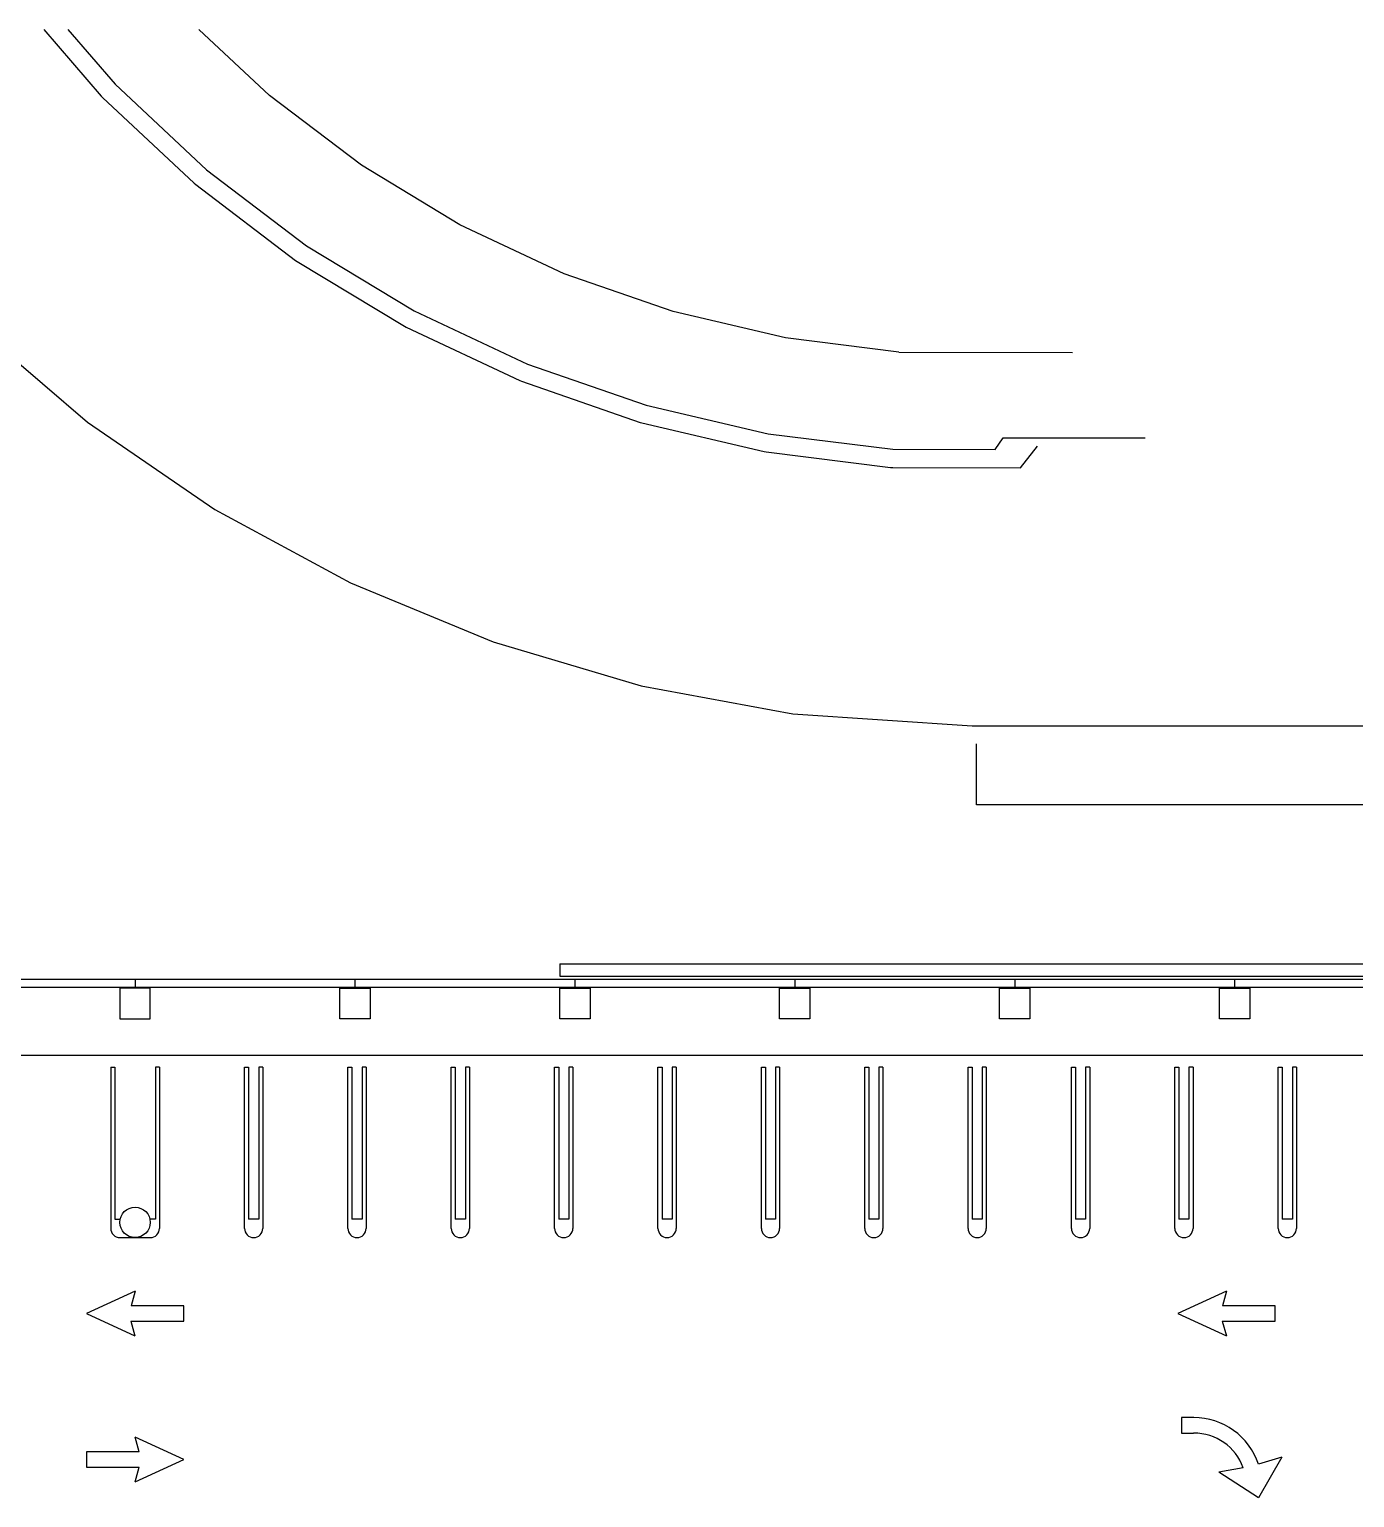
# Model space of a CAD drawing. Header units: inches. Extents: x -24 to 4326, y -24 to 4285.
# Drawn here: x 1672 to 2979, y 2836 to 4285 of the extents above; entities that cross this region are included whole.
import ezdxf

# ---------------------------------------------------------------- set-up
doc = ezdxf.new("R2010")
doc.units = ezdxf.units.IN
doc.header["$LTSCALE"] = 10
doc.header["$MEASUREMENT"] = 0
for name, color, linetype in [('A-COLS', 5, 'CONTINUOUS'), ('A-FLOR', 3, 'CONTINUOUS'), ('A-SITE', 3, 'CONTINUOUS'), ('A-WALL', 5, 'CONTINUOUS')]:
    doc.layers.add(name, color=color, linetype=linetype)

msp = doc.modelspace()

# ---------------------------------------------------------------- linework, layer by layer
at = {"layer": 'A-COLS'}
for p, q in [((1791, 3339, 0.5), (1761, 3339, 0.5)), ((1761, 3339, 0.5), (1761, 3309, 0.5)), ((1791, 3339, 0.5), (1761, 3339, 0.5)), ((1761, 3339, 0.5), (1761, 3309, 0.5)), ((1791, 3309, 0.5), (1791, 3339, 0.5)), ((1791, 3309, 0.5), (1791, 3339, 0.5)), ((1978, 3309, 0.5), (1978, 3339, 0.5)), ((1978, 3339, 0.5), (2008, 3339, 0.5)), ((1978, 3309, 0.5), (1978, 3339, 0.5)), ((1978, 3339, 0.5), (2008, 3339, 0.5)), ((2008, 3339, 0.5), (2008, 3309, 0.5)), ((2008, 3339, 0.5), (2008, 3309, 0.5)), ((2195, 3309, 0.5), (2195, 3339, 0.5)), ((2195, 3339, 0.5), (2225, 3339, 0.5)), ((2195, 3309, 0.5), (2195, 3339, 0.5)), ((2195, 3339, 0.5), (2225, 3339, 0.5)), ((2225, 3339, 0.5), (2225, 3309, 0.5)), ((2225, 3339, 0.5), (2225, 3309, 0.5)), ((2412, 3309, 0.5), (2412, 3339, 0.5)), ((2412, 3339, 0.5), (2442, 3339, 0.5)), ((2412, 3309, 0.5), (2412, 3339, 0.5)), ((2412, 3339, 0.5), (2442, 3339, 0.5)), ((2442, 3339, 0.5), (2442, 3309, 0.5)), ((2442, 3339, 0.5), (2442, 3309, 0.5)), ((2629, 3309, 0.5), (2629, 3339, 0.5)), ((2629, 3339, 0.5), (2659, 3339, 0.5)), ((2629, 3309, 0.5), (2629, 3339, 0.5)), ((2629, 3339, 0.5), (2659, 3339, 0.5)), ((2659, 3339, 0.5), (2659, 3309, 0.5)), ((2659, 3339, 0.5), (2659, 3309, 0.5)), ((2846, 3309, 0.5), (2846, 3339, 0.5)), ((2846, 3339, 0.5), (2876, 3339, 0.5)), ((2846, 3309, 0.5), (2846, 3339, 0.5)), ((2846, 3339, 0.5), (2876, 3339, 0.5)), ((2876, 3339, 0.5), (2876, 3309, 0.5)), ((2876, 3339, 0.5), (2876, 3309, 0.5)), ((1761, 3309, 0.5), (1791, 3309, 0.5)), ((1761, 3309, 0.5), (1791, 3309, 0.5)), ((2008, 3309, 0.5), (1978, 3309, 0.5)), ((2008, 3309, 0.5), (1978, 3309, 0.5)), ((2225, 3309, 0.5), (2195, 3309, 0.5)), ((2225, 3309, 0.5), (2195, 3309, 0.5)), ((2442, 3309, 0.5), (2412, 3309, 0.5)), ((2442, 3309, 0.5), (2412, 3309, 0.5)), ((2659, 3309, 0.5), (2629, 3309, 0.5)), ((2659, 3309, 0.5), (2629, 3309, 0.5)), ((2876, 3309, 0.5), (2846, 3309, 0.5)), ((2876, 3309, 0.5), (2846, 3309, 0.5))]:
    msp.add_line(p, q, dxfattribs=at)
msp.add_circle((1776, 3108, 0.5), 15, dxfattribs=at)
msp.add_circle((1776, 3108, 0.5), 15, dxfattribs=at)
at = {"layer": 'A-FLOR'}
for p, q in [((1358, 3340, 0.5), (3225, 3340, 0.5)), ((1338, 3273, 0.5), (3304, 3273, 0.5)), ((1752, 3261, 0.5), (1756, 3261, 0.5)), ((1752, 3261, 0.5), (1752, 3102, 0.5)), ((1756, 3261, 0.5), (1756, 3111, 0.5)), ((1796, 3261, 0.5), (1796, 3111, 0.5)), ((1800, 3261, 0.5), (1796, 3261, 0.5)), ((1800, 3261, 0.5), (1800, 3102, 0.5)), ((1884, 3261, 0.5), (1888, 3261, 0.5)), ((1884, 3102, 0.5), (1884, 3261, 0.5)), ((1888, 3261, 0.5), (1888, 3111, 0.5)), ((1898, 3261, 0.5), (1898, 3111, 0.5)), ((1902, 3261, 0.5), (1898, 3261, 0.5)), ((1902, 3261, 0.5), (1902, 3102, 0.5)), ((1986, 3261, 0.5), (1990, 3261, 0.5)), ((1986, 3102, 0.5), (1986, 3261, 0.5)), ((1990, 3261, 0.5), (1990, 3111, 0.5)), ((2000, 3261, 0.5), (2000, 3111, 0.5)), ((2004, 3261, 0.5), (2000, 3261, 0.5)), ((2004, 3261, 0.5), (2004, 3102, 0.5)), ((2088, 3261, 0.5), (2092, 3261, 0.5)), ((2088, 3102, 0.5), (2088, 3261, 0.5)), ((2092, 3261, 0.5), (2092, 3111, 0.5)), ((2102, 3261, 0.5), (2102, 3111, 0.5)), ((2106, 3261, 0.5), (2102, 3261, 0.5)), ((2106, 3261, 0.5), (2106, 3102, 0.5)), ((2190, 3261, 0.5), (2194, 3261, 0.5)), ((2190, 3102, 0.5), (2190, 3261, 0.5)), ((2194, 3261, 0.5), (2194, 3111, 0.5)), ((2204, 3261, 0.5), (2204, 3111, 0.5)), ((2208, 3261, 0.5), (2204, 3261, 0.5)), ((2208, 3261, 0.5), (2208, 3102, 0.5)), ((2292, 3261, 0.5), (2296, 3261, 0.5)), ((2292, 3102, 0.5), (2292, 3261, 0.5)), ((2296, 3261, 0.5), (2296, 3111, 0.5)), ((2306, 3261, 0.5), (2306, 3111, 0.5)), ((2310, 3261, 0.5), (2306, 3261, 0.5)), ((2310, 3261, 0.5), (2310, 3102, 0.5)), ((2394, 3261, 0.5), (2398, 3261, 0.5)), ((2394, 3102, 0.5), (2394, 3261, 0.5)), ((2398, 3261, 0.5), (2398, 3111, 0.5)), ((2408, 3261, 0.5), (2408, 3111, 0.5)), ((2412, 3261, 0.5), (2408, 3261, 0.5)), ((2412, 3261, 0.5), (2412, 3102, 0.5)), ((2496, 3261, 0.5), (2500, 3261, 0.5)), ((2496, 3102, 0.5), (2496, 3261, 0.5)), ((2500, 3261, 0.5), (2500, 3111, 0.5)), ((2510, 3261, 0.5), (2510, 3111, 0.5)), ((2514, 3261, 0.5), (2510, 3261, 0.5)), ((2514, 3261, 0.5), (2514, 3102, 0.5)), ((2598, 3261, 0.5), (2602, 3261, 0.5)), ((2598, 3102, 0.5), (2598, 3261, 0.5)), ((2602, 3261, 0.5), (2602, 3111, 0.5)), ((2612, 3261, 0.5), (2612, 3111, 0.5)), ((2616, 3261, 0.5), (2612, 3261, 0.5)), ((2616, 3261, 0.5), (2616, 3102, 0.5)), ((2700, 3261, 0.5), (2704, 3261, 0.5)), ((2700, 3102, 0.5), (2700, 3261, 0.5)), ((2704, 3261, 0.5), (2704, 3111, 0.5)), ((2714, 3261, 0.5), (2714, 3111, 0.5)), ((2718, 3261, 0.5), (2714, 3261, 0.5)), ((2718, 3261, 0.5), (2718, 3102, 0.5)), ((2802, 3261, 0.5), (2806, 3261, 0.5)), ((2802, 3102, 0.5), (2802, 3261, 0.5)), ((2806, 3261, 0.5), (2806, 3111, 0.5)), ((2816, 3261, 0.5), (2816, 3111, 0.5)), ((2820, 3261, 0.5), (2816, 3261, 0.5)), ((2820, 3261, 0.5), (2820, 3102, 0.5)), ((2904, 3261, 0.5), (2908, 3261, 0.5)), ((2904, 3102, 0.5), (2904, 3261, 0.5)), ((2908, 3261, 0.5), (2908, 3111, 0.5)), ((2918, 3261, 0.5), (2918, 3111, 0.5)), ((2922, 3261, 0.5), (2918, 3261, 0.5)), ((2922, 3261, 0.5), (2922, 3102, 0.5)), ((1756, 3111, 0.5), (1761, 3111, 0.5)), ((1796, 3111, 0.5), (1791, 3111, 0.5)), ((1898, 3111, 0.5), (1888, 3111, 0.5)), ((2000, 3111, 0.5), (1990, 3111, 0.5)), ((2102, 3111, 0.5), (2092, 3111, 0.5)), ((2204, 3111, 0.5), (2194, 3111, 0.5)), ((2306, 3111, 0.5), (2296, 3111, 0.5)), ((2408, 3111, 0.5), (2398, 3111, 0.5)), ((2510, 3111, 0.5), (2500, 3111, 0.5)), ((2612, 3111, 0.5), (2602, 3111, 0.5)), ((2714, 3111, 0.5), (2704, 3111, 0.5)), ((2816, 3111, 0.5), (2806, 3111, 0.5)), ((2918, 3111, 0.5), (2908, 3111, 0.5)), ((1761, 3093, 0.5), (1791, 3093, 0.5)), ((1776, 3040, 0.5), (1728, 3018, 0.5)), ((1776, 3040, 0.5), (1772, 3025.5, 0.5)), ((2853, 3040, 0.5), (2805, 3018, 0.5)), ((2853, 3040, 0.5), (2849, 3025.5, 0.5)), ((1728, 3018, 0.5), (1775.9, 2996, 0.5)), ((1824, 3025.5, 0.5), (1772, 3025.5, 0.5)), ((1824, 3010.5, 0.5), (1824, 3025.5, 0.5)), ((2805, 3018, 0.5), (2852.9, 2996, 0.5)), ((2901, 3025.5, 0.5), (2849, 3025.5, 0.5)), ((2901, 3010.5, 0.5), (2901, 3025.5, 0.5)), ((1771.9, 3010.5, 0.5), (1775.9, 2996, 0.5)), ((1771.9, 3010.5, 0.5), (1824, 3010.5, 0.5)), ((2848.9, 3010.5, 0.5), (2852.9, 2996, 0.5)), ((2848.9, 3010.5, 0.5), (2901, 3010.5, 0.5)), ((2820.8, 2915.4, 0.5), (2808.6, 2915.3, 0.5)), ((2808.6, 2915.3, 0.5), (2808.6, 2900.1, 0.5)), ((2808.6, 2900.1, 0.5), (2820.6, 2900.1, 0.5)), ((1824, 2874, 0.5), (1776.1, 2896, 0.5)), ((1780.1, 2881.5, 0.5), (1776.1, 2896, 0.5)), ((1780.1, 2881.5, 0.5), (1728, 2881.5, 0.5)), ((1728, 2881.5, 0.5), (1728, 2866.5, 0.5)), ((1776, 2852, 0.5), (1824, 2874, 0.5)), ((2907.6, 2876.3, 0.5), (2884.5, 2869.4, 0.5)), ((2907.6, 2876.3, 0.5), (2884.6, 2836.3, 0.5)), ((1728, 2866.5, 0.5), (1780, 2866.5, 0.5)), ((1776, 2852, 0.5), (1780, 2866.5, 0.5)), ((2869.5, 2865.8, 0.5), (2845.5, 2861.6, 0.5)), ((2884.6, 2836.3, 0.5), (2845.5, 2861.6, 0.5))]:
    msp.add_line(p, q, dxfattribs=at)
for centre, radius, start, end in [((1761, 3102, 0.5), 9, 180, 270), ((1791, 3102, 0.5), 9, 270, 0), ((1893, 3102, 0.5), 9, 180, 0), ((1995, 3102, 0.5), 9, 180, 0), ((2097, 3102, 0.5), 9, 180, 0), ((2199, 3102, 0.5), 9, 180, 0), ((2301, 3102, 0.5), 9, 180, 0), ((2403, 3102, 0.5), 9, 180, 0), ((2505, 3102, 0.5), 9, 180, 0), ((2607, 3102, 0.5), 9, 180, 0), ((2709, 3102, 0.5), 9, 180, 0), ((2811, 3102, 0.5), 9, 180, 0), ((2913, 3102, 0.5), 9, 180, 0), ((2820.9, 2848.3, 0.5), 67, 18.3509, 90.3043), ((2820.6, 2848.1, 0.5), 52, 19.8876, 90)]:
    msp.add_arc(centre, radius, start, end, dxfattribs=at)
at = {"layer": 'A-SITE'}
for p, q in [((1685.8, 4285.3, 0.5), (1742.7, 4219.5, 0.5)), ((1709.6, 4285.3, 0.5), (1756.3, 4231.2, 0.5)), ((1908.6, 4220.1, 0.5), (1839, 4285.3, 0.5)), ((1756.3, 4231.2, 0.5), (1846.6, 4146.6, 0.5)), ((1742.7, 4219.5, 0.5), (1744, 4218.1, 0.5)), ((1744, 4218.1, 0.5), (1834.4, 4133.4, 0.5)), ((1999.3, 4151.4, 0.5), (1908.6, 4220.1, 0.5)), ((1846.6, 4146.6, 0.5), (1945.3, 4071.8, 0.5)), ((2096.6, 4092.5, 0.5), (1999.3, 4151.4, 0.5)), ((1834.4, 4133.4, 0.5), (1835.8, 4132.2, 0.5)), ((1835.8, 4132.2, 0.5), (1934.4, 4057.4, 0.5)), ((2199.5, 4044.2, 0.5), (2096.6, 4092.5, 0.5)), ((1945.3, 4071.8, 0.5), (2051.3, 4007.7, 0.5)), ((1934.4, 4057.4, 0.5), (1936, 4056.4, 0.5)), ((1936, 4056.4, 0.5), (2041.9, 3992.4, 0.5)), ((2307, 4006.8, 0.5), (2199.5, 4044.2, 0.5)), ((2051.3, 4007.7, 0.5), (2163.3, 3955.1, 0.5)), ((2417.7, 3981, 0.5), (2307, 4006.8, 0.5)), ((1613.3, 3996.7, 0.5), (1729.2, 3897.8, 0.5)), ((2041.9, 3992.4, 0.5), (2043.6, 3991.5, 0.5)), ((2043.6, 3991.5, 0.5), (2155.6, 3938.8, 0.5)), ((2529.8, 3966.9, 0.5), (2417.7, 3981, 0.5)), ((2529.8, 3966.9, 0.5), (2700.9, 3966.4, 0.5)), ((2163.3, 3955.1, 0.5), (2280.2, 3914.5, 0.5)), ((2155.6, 3938.8, 0.5), (2157.4, 3938.1, 0.5)), ((2157.4, 3938.1, 0.5), (2274.3, 3897.5, 0.5)), ((2280.2, 3914.5, 0.5), (2400.8, 3886.3, 0.5)), ((1729.2, 3897.8, 0.5), (1854.7, 3811.6, 0.5)), ((2274.3, 3897.5, 0.5), (2276.1, 3897, 0.5)), ((2276.1, 3897, 0.5), (2396.7, 3868.8, 0.5)), ((2400.8, 3886.3, 0.5), (2523.6, 3870.9, 0.5)), ((2523.6, 3870.9, 0.5), (2523.7, 3870.9, 0.5)), ((2523.7, 3870.9, 0.5), (2624.9, 3870.6, 0.5)), ((2624.9, 3870.6, 0.5), (2632.5, 3882.4, 0.5)), ((2632.5, 3882.4, 0.5), (2772.7, 3882.4, 0.5)), ((2649.6, 3852.5, 0.5), (2666.4, 3874, 0.5)), ((2396.7, 3868.8, 0.5), (2398.6, 3868.4, 0.5)), ((2398.6, 3868.4, 0.5), (2521.5, 3853, 0.5)), ((2521.5, 3853, 0.5), (2523.7, 3852.9, 0.5)), ((2523.7, 3852.9, 0.5), (2649.6, 3852.5, 0.5)), ((1854.7, 3811.6, 0.5), (1988.6, 3739, 0.5)), ((1988.6, 3739, 0.5), (2129.3, 3680.8, 0.5)), ((2129.3, 3680.8, 0.5), (2275.3, 3637.6, 0.5)), ((2275.3, 3637.6, 0.5), (2425, 3609.9, 0.5)), ((2425, 3609.9, 0.5), (2602.1, 3598.1, 0.5)), ((2602.1, 3598.1, 0.5), (3041.5, 3598.1, 0.5)), ((2606.4, 3520.1, 0.5), (2606.4, 3580.1, 0.5)), ((3162.7, 3520.1, 0.5), (2606.4, 3520.1, 0.5))]:
    msp.add_line(p, q, dxfattribs=at)
at = {"layer": 'A-WALL'}
for p, q in [((2195, 3363, 0.5), (3382, 3363, 0.5)), ((2195, 3363, 0.5), (2195, 3351, 0.5)), ((1366, 3348, 0.5), (3225, 3348, 0.5)), ((1776, 3348, 0.5), (1776, 3340, 0.5)), ((1993, 3348, 0.5), (1993, 3340, 0.5)), ((2195, 3351, 0.5), (3382, 3351, 0.5)), ((2210, 3348, 0.5), (2210, 3340, 0.5)), ((2427, 3348, 0.5), (2427, 3340, 0.5)), ((2644, 3348, 0.5), (2644, 3340, 0.5)), ((2861, 3348, 0.5), (2861, 3340, 0.5)), ((1358, 3340, 0.5), (3225, 3340, 0.5))]:
    msp.add_line(p, q, dxfattribs=at)

doc.saveas('drawing.dxf')
